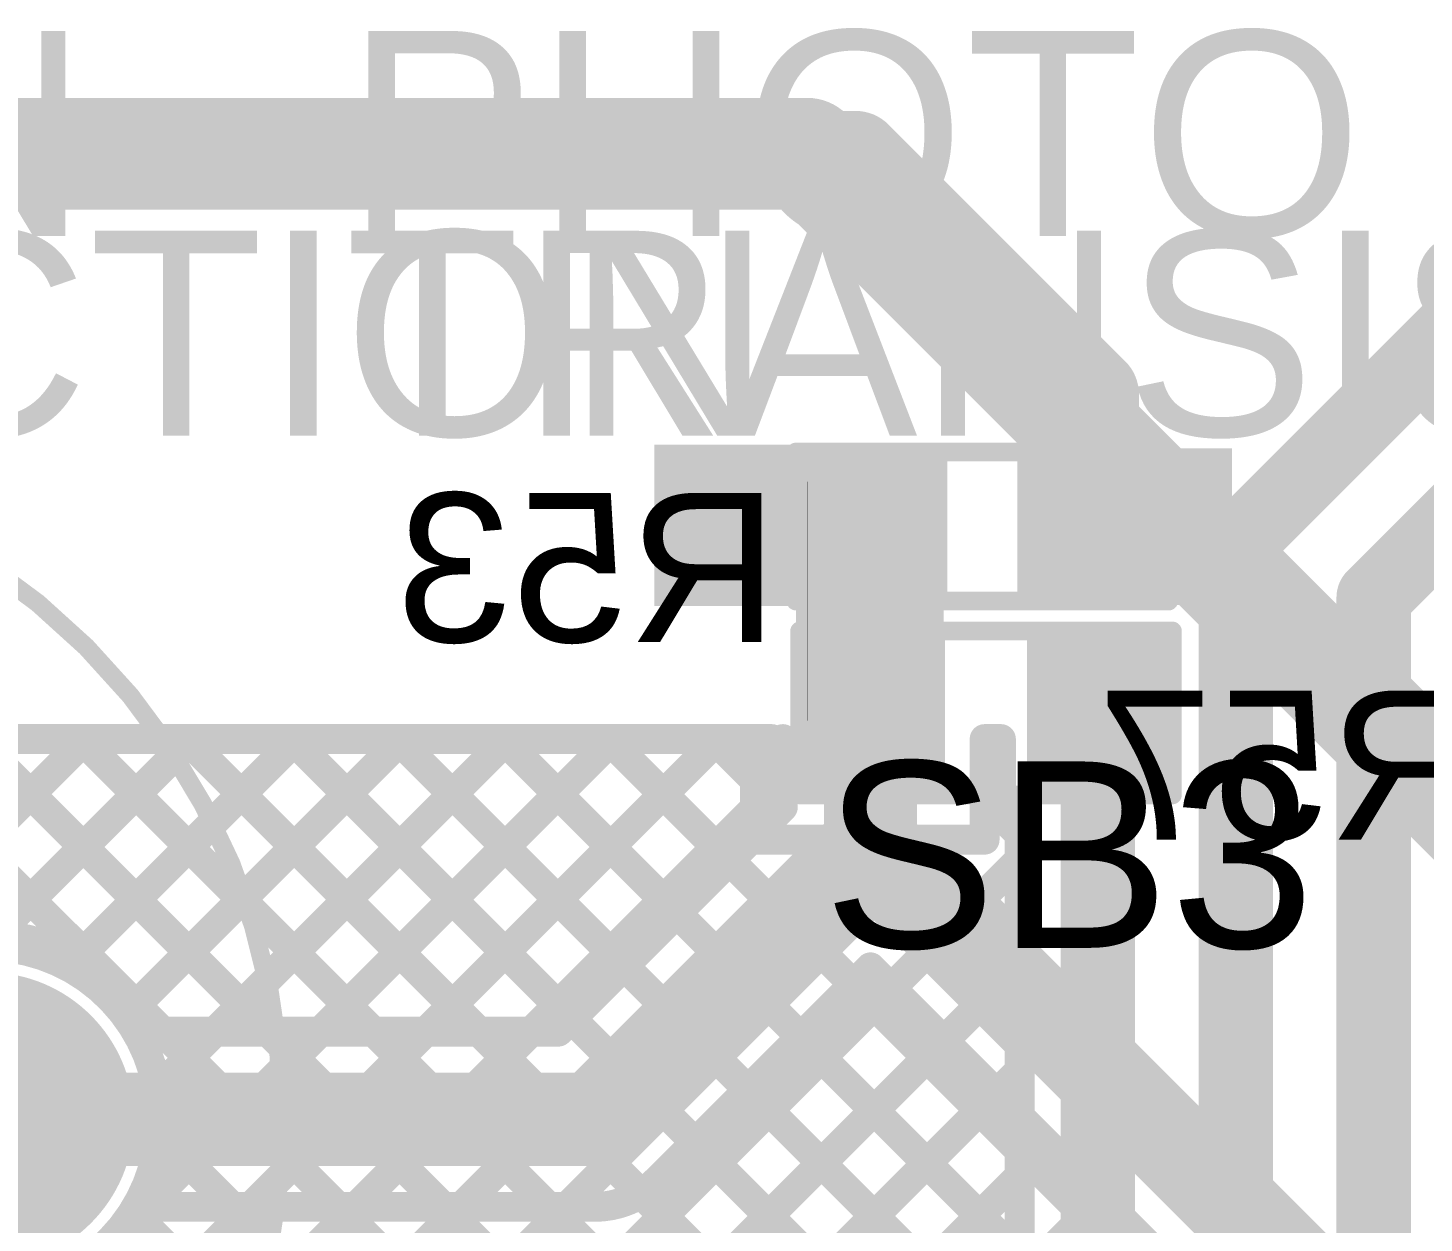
# Model space of a CAD drawing. Header units: millimetres. Extents: x 0 to 214, y 0 to 214.
# Drawn here: x 5.265 to 5.6395, y 4.0022 to 4.3228 of the extents above; entities that cross this region are included whole.
import ezdxf

# ---------------------------------------------------------------- set-up
doc = ezdxf.new("R2010")
doc.units = ezdxf.units.MM
doc.header["$MEASUREMENT"] = 0
for name, color, linetype in [('BottomLayer', 5, 'Continuous'), ('BottomOverlay', 54, 'Continuous'), ('BottomPaste', 16, 'Continuous'), ('BottomSolder', 6, 'Continuous'), ('MultiLayer', 9, 'Continuous'), ('PadHoleLayer', 156, 'Continuous'), ('TopLayer', 1, 'Continuous'), ('TopOverlay', 2, 'Continuous'), ('TopPaste', 8, 'Continuous'), ('TopSolder', 216, 'Continuous'), ('ViaHoleLayer', 16, 'Continuous')]:
    doc.layers.add(name, color=color, linetype=linetype)
doc.styles.add('Arial', font='', dxfattribs={"height": 0.2})
doc.styles.get('Arial').set_extended_font_data('Arial')

# ---------------------------------------------------------------- blocks, each defined once
blk = doc.blocks.new('AS312_22')
at = {"layer": 'BottomLayer'}
h = blk.add_hatch(color=5, dxfattribs=at)
edge = h.paths.add_edge_path()
edge.add_arc((0.1, 0.05), 0.03543, 0, 360)
at = {"layer": 'BottomSolder'}
h = blk.add_hatch(color=6, dxfattribs=at)
edge = h.paths.add_edge_path()
edge.add_arc((0.1, 0.05), 0.03943, 0, 360)
at = {"layer": 'MultiLayer'}
h = blk.add_hatch(color=9, dxfattribs=at)
edge = h.paths.add_edge_path()
edge.add_arc((0.1, 0.05), 0.03543, 0, 360)
at = {"layer": 'PadHoleLayer'}
h = blk.add_hatch(color=156, dxfattribs=at)
edge = h.paths.add_edge_path()
edge.add_arc((0.1, 0.05), 0.01772, 0, 360)
at = {"layer": 'TopLayer'}
h = blk.add_hatch(color=1, dxfattribs=at)
edge = h.paths.add_edge_path()
edge.add_arc((0.1, 0.05), 0.03543, 0, 360)
at = {"layer": 'TopSolder'}
h = blk.add_hatch(color=216, dxfattribs=at)
edge = h.paths.add_edge_path()
edge.add_arc((0.1, 0.05), 0.03943, 0, 360)
at = {"layer": 'TopOverlay'}
for points, const_width in [([(0.17913, 0.05, 1), (-0.17913, 0.05, 1)], 0.005), ([(0.17788, 0.05, 1), (0.18038, 0.05, 1)], 0.0025)]:
    blk.add_lwpolyline(points, format="xyb", close=True, dxfattribs=dict(at, const_width=const_width))
blk = doc.blocks.new('ALS_PT19_315C_L177_TR_78')
at = {"layer": 'TopLayer'}
for points in [[(-0.04567, 0.01614), (-0.01339, 0.01614), (-0.01339, -0.01614), (-0.04567, -0.01614)], [(0.01339, 0.01614), (0.04567, 0.01614), (0.04567, -0.01614), (0.01339, -0.01614)]]:
    blk.add_hatch(color=1, dxfattribs=at).paths.add_polyline_path(points)
at = {"layer": 'TopOverlay'}
blk.add_hatch(color=2, dxfattribs=at).paths.add_polyline_path([(-0.06701, -0.02099), (-0.05001, -0.02099), (-0.05001, 0.02101), (-0.06701, 0.02101)])
at = {"layer": 'TopPaste'}
for points in [[(-0.04567, 0.01614), (-0.01339, 0.01614), (-0.01339, -0.01614), (-0.04567, -0.01614)], [(0.01339, 0.01614), (0.04567, 0.01614), (0.04567, -0.01614), (0.01339, -0.01614)]]:
    blk.add_hatch(color=8, dxfattribs=at).paths.add_polyline_path(points)
at = {"layer": 'TopSolder'}
for points in [[(-0.04967, 0.02014), (-0.00939, 0.02014), (-0.00939, -0.02014), (-0.04967, -0.02014)], [(0.00939, 0.02014), (0.04967, 0.02014), (0.04967, -0.02014), (0.00939, -0.02014)]]:
    blk.add_hatch(color=216, dxfattribs=at).paths.add_polyline_path(points)
at = {"layer": 'TopOverlay', "const_width": 0.005}
for points in [[(0.049, 0.02), (-0.05, 0.02)], [(-0.05, 0.02), (-0.05, -0.02)], [(0.05, 0.02), (0.05, -0.02)], [(0.05, -0.02), (-0.05, -0.02)]]:
    blk.add_lwpolyline(points, dxfattribs=at)
at = {"layer": 'TopOverlay', "const_width": 0.0025}
for points in [[(-0.05125, 0.02, 1), (-0.04875, 0.02, 1)], [(-0.05125, 0.02, 1), (-0.04875, 0.02, 1)], [(0.04775, 0.02, 1), (0.05025, 0.02, 1)], [(0.04875, 0.02, 1), (0.05125, 0.02, 1)], [(-0.05125, -0.02, 1), (-0.04875, -0.02, 1)], [(-0.05125, -0.02, 1), (-0.04875, -0.02, 1)], [(0.04875, -0.02, 1), (0.05125, -0.02, 1)], [(0.04875, -0.02, 1), (0.05125, -0.02, 1)]]:
    blk.add_lwpolyline(points, format="xyb", close=True, dxfattribs=at)
blk = doc.blocks.new('S______B______189')
at = {"layer": 'TopLayer'}
for points in [[(-0.045, -0.0175), (-0.045, 0.0175), (-0.015, 0.0175), (-0.015, -0.0175)], [(0.015, -0.0175), (0.015, 0.0175), (0.045, 0.0175), (0.045, -0.0175)]]:
    blk.add_hatch(color=1, dxfattribs=at).paths.add_polyline_path(points)
at = {"layer": 'TopPaste'}
for points in [[(-0.045, -0.0175), (-0.045, 0.0175), (-0.015, 0.0175), (-0.015, -0.0175)], [(0.015, -0.0175), (0.015, 0.0175), (0.045, 0.0175), (0.045, -0.0175)]]:
    blk.add_hatch(color=8, dxfattribs=at).paths.add_polyline_path(points)
at = {"layer": 'TopSolder'}
for points in [[(-0.049, -0.0215), (-0.049, 0.0215), (-0.011, 0.0215), (-0.011, -0.0215)], [(0.011, -0.0215), (0.011, 0.0215), (0.049, 0.0215), (0.049, -0.0215)]]:
    blk.add_hatch(color=216, dxfattribs=at).paths.add_polyline_path(points)
at = {"layer": 'TopOverlay', "const_width": 0.005}
for points in [[(-0.05, 0.022), (0.05, 0.022)], [(-0.05, -0.022), (-0.05, 0.022)], [(0.05, -0.022), (0.05, 0.022)], [(-0.05, -0.022), (0.05, -0.022)]]:
    blk.add_lwpolyline(points, dxfattribs=at)
at = {"layer": 'TopOverlay', "const_width": 0.0025}
for points in [[(-0.05125, 0.022, 1), (-0.04875, 0.022, 1)], [(-0.05125, 0.022, 1), (-0.04875, 0.022, 1)], [(0.04875, 0.022, 1), (0.05125, 0.022, 1)], [(0.04875, 0.022, 1), (0.05125, 0.022, 1)], [(-0.05125, -0.022, 1), (-0.04875, -0.022, 1)], [(-0.05125, -0.022, 1), (-0.04875, -0.022, 1)], [(0.04875, -0.022, 1), (0.05125, -0.022, 1)], [(0.04875, -0.022, 1), (0.05125, -0.022, 1)]]:
    blk.add_lwpolyline(points, format="xyb", close=True, dxfattribs=at)
blk = doc.blocks.new('R__0402_B_202')
at = {"layer": 'BottomLayer'}
for points in [[(-0.0095, 0.0125), (-0.0095, -0.0125), (-0.0275, -0.0125), (-0.0275, 0.0125)], [(0.0275, 0.0125), (0.0275, -0.0125), (0.0095, -0.0125), (0.0095, 0.0125)]]:
    blk.add_hatch(color=5, dxfattribs=at).paths.add_polyline_path(points)
at = {"layer": 'BottomPaste'}
for points in [[(-0.0095, 0.0125), (-0.0095, -0.0125), (-0.0275, -0.0125), (-0.0275, 0.0125)], [(0.0275, 0.0125), (0.0275, -0.0125), (0.0095, -0.0125), (0.0095, 0.0125)]]:
    blk.add_hatch(color=16, dxfattribs=at).paths.add_polyline_path(points)
at = {"layer": 'BottomSolder'}
for points in [[(-0.0055, 0.0165), (-0.0055, -0.0165), (-0.0315, -0.0165), (-0.0315, 0.0165)], [(0.0315, 0.0165), (0.0315, -0.0165), (0.0055, -0.0165), (0.0055, 0.0165)]]:
    blk.add_hatch(color=6, dxfattribs=at).paths.add_polyline_path(points)
at = {"layer": 'BottomOverlay'}
for points, const_width in [([(-0.031, 0.016), (-0.031, -0.016)], 0.005), ([(-0.031, 0.016), (0.031, 0.016)], 0.005), ([(-0.032, 0.017), (0.032, 0.017)], 0.000127), ([(0.031, 0.016), (0.031, -0.016)], 0.005), ([(-0.031, -0.016), (0.031, -0.016)], 0.005)]:
    blk.add_lwpolyline(points, dxfattribs=dict(at, const_width=const_width))
for points, const_width in [([(-0.03225, 0.016, 1), (-0.02975, 0.016, 1)], 0.0025), ([(-0.03225, 0.016, 1), (-0.02975, 0.016, 1)], 0.0025), ([(-0.03203, 0.017, 1), (-0.03197, 0.017, 1)], 0.0000635), ([(0.02975, 0.016, 1), (0.03225, 0.016, 1)], 0.0025), ([(0.02975, 0.016, 1), (0.03225, 0.016, 1)], 0.0025), ([(0.03197, 0.017, 1), (0.03203, 0.017, 1)], 0.0000635), ([(-0.03225, -0.016, 1), (-0.02975, -0.016, 1)], 0.0025), ([(-0.03225, -0.016, 1), (-0.02975, -0.016, 1)], 0.0025), ([(0.02975, -0.016, 1), (0.03225, -0.016, 1)], 0.0025), ([(0.02975, -0.016, 1), (0.03225, -0.016, 1)], 0.0025)]:
    blk.add_lwpolyline(points, format="xyb", close=True, dxfattribs=dict(at, const_width=const_width))

msp = doc.modelspace()

# ---------------------------------------------------------------- hatches: boundary and pattern name
at = {"layer": 'BottomLayer'}
h = msp.add_hatch(color=5, dxfattribs=at)
edge = h.paths.add_edge_path()
edge.add_arc((5.4535, 4.1875), 0.01181, 0, 360)
at = {"layer": 'BottomSolder'}
h = msp.add_hatch(color=6, dxfattribs=at)
edge = h.paths.add_edge_path()
edge.add_arc((5.4535, 4.1875), 0.00991, 0, 360)
at = {"layer": 'TopLayer'}
for points in [[(5.433, 4.211), (5.433, 4.1677), (5.50483, 4.1677), (5.50483, 4.211)], [(5.471, 4.211), (5.471, 4.116), (5.51062, 4.116), (5.51062, 4.211)]]:
    msp.add_hatch(color=1, dxfattribs=at).paths.add_polyline_path(points)
h = msp.add_hatch(color=1, dxfattribs=at)
edge = h.paths.add_edge_path()
edge.add_arc((5.4535, 4.1875), 0.01181, 0, 360)
at = {"layer": 'TopSolder'}
h = msp.add_hatch(color=216, dxfattribs=at)
edge = h.paths.add_edge_path()
edge.add_arc((5.4535, 4.1875), 0.00991, 0, 360)
at = {"layer": 'ViaHoleLayer'}
h = msp.add_hatch(color=16, dxfattribs=at)
edge = h.paths.add_edge_path()
edge.add_arc((5.4535, 4.1875), 0.00591, 0, 360)

# ---------------------------------------------------------------- linework, layer by layer
at = {"layer": 'BottomLayer'}
for points, const_width in [([(4.879, 4.289), (5.474, 4.289)], 0.03), ([(5.474, 4.289), (5.685, 4.078)], 0.03), ([(5.4535, 4.1875), (5.491, 4.1875)], 0.022), ([(5.491, 4.104), (5.491, 4.1505)], 0.025), ([(4.92358, 4.132), (5.4645, 4.132)], 0.008), ([(5.20901, 4.0605), (5.28051, 4.132)], 0.008), ([(5.22262, 4.132), (5.30112, 4.0535)], 0.008), ([(5.25091, 4.132), (5.32941, 4.0535)], 0.008), ([(5.25618, 4.07938), (5.3088, 4.132)], 0.008), ([(5.27819, 4.07311), (5.33708, 4.132)], 0.008), ([(5.27919, 4.132), (5.35769, 4.0535)], 0.008), ([(5.29332, 4.05996), (5.36537, 4.132)], 0.008), ([(5.30747, 4.132), (5.38597, 4.0535)], 0.008), ([(5.31515, 4.0535), (5.39365, 4.132)], 0.008), ([(5.33576, 4.132), (5.41076, 4.057)], 0.008), ([(5.34344, 4.0535), (5.42193, 4.132)], 0.008), ([(5.36404, 4.132), (5.4249, 4.07114)], 0.008), ([(5.37172, 4.0535), (5.45022, 4.132)], 0.008), ([(5.39233, 4.132), (5.43905, 4.08528)], 0.008), ([(5.42061, 4.132), (5.45319, 4.09942)], 0.008), ([(5.4489, 4.132), (5.46733, 4.11356)], 0.008), ([(5.4645, 4.1275), (5.4645, 4.132)], 0.008), ([(5.4675, 4.1275), (5.4675, 4.132)], 0.008), ([(5.4675, 4.11373), (5.4675, 4.1275)], 0.008), ([(5.4, 4.0535), (5.4675, 4.121)], 0.008), ([(5.40727, 4.0535), (5.4675, 4.11373)], 0.008), ([(5.417, 4.03), (5.491, 4.104)], 0.025), ([(5.491, 4.104), (5.665, 3.93)], 0.025), ([(5.43363, 4.0134), (5.491, 4.07077)], 0.008), ([(5.491, 4.07077), (5.64837, 3.9134)], 0.008), ([(4.80686, 3.3755), (5.49656, 4.0652)], 0.008), ([(5.48642, 4.06619), (5.66973, 3.88288)], 0.008), ([(5.29749, 4.0535), (5.40727, 4.0535)], 0.008), ([(5.47228, 4.05205), (5.65333, 3.871)], 0.008), ([(4.83514, 3.3755), (5.5107, 4.05106)], 0.008), ([(5.183, 4.029), (5.253, 4.029)], 0.04), ([(5.253, 4.029), (5.254, 4.03)], 0.04), ([(4.86343, 3.3755), (5.52485, 4.03692)], 0.008), ([(5.254, 4.03), (5.417, 4.03)], 0.025), ([(5.45814, 4.0379), (5.64409, 3.85195)], 0.008), ([(4.89171, 3.3755), (5.53899, 4.02278)], 0.008), ([(5.444, 4.02376), (5.80076, 3.667)], 0.008), ([(4.91999, 3.3755), (5.55313, 4.00864)], 0.008), ([(5.42942, 4.01005), (5.77247, 3.667)], 0.008), ([(4.69372, 3.3755), (5.32472, 4.0065)], 0.008), ([(4.722, 3.3755), (5.353, 4.0065)], 0.008), ([(4.75029, 3.3755), (5.38129, 4.0065)], 0.008), ([(4.77857, 3.3755), (5.40957, 4.0065)], 0.008), ([(5.29749, 4.0065), (5.417, 4.0065)], 0.008), ([(5.31984, 4.0065), (5.65934, 3.667)], 0.008), ([(5.34812, 4.0065), (5.68762, 3.667)], 0.008), ([(5.37641, 4.0065), (5.71591, 3.667)], 0.008), ([(5.40469, 4.0065), (5.74419, 3.667)], 0.008), ([(5.29527, 4.00279), (5.63105, 3.667)], 0.008)]:
    msp.add_lwpolyline(points, dxfattribs=dict(at, const_width=const_width))
for points, const_width in [([(5.4665, 4.289, 1), (5.4815, 4.289, 1)], 0.015), ([(5.4665, 4.289, 1), (5.4815, 4.289, 1)], 0.015), ([(5.448, 4.1875, 1), (5.459, 4.1875, 1)], 0.011), ([(5.4855, 4.1875, 1), (5.4965, 4.1875, 1)], 0.011), ([(5.48475, 4.1505, 1), (5.49725, 4.1505, 1)], 0.0125), ([(5.27719, 4.132, 1), (5.28119, 4.132, 1)], 0.004), ([(5.27851, 4.132, 1), (5.28251, 4.132, 1)], 0.004), ([(5.30547, 4.132, 1), (5.30947, 4.132, 1)], 0.004), ([(5.3068, 4.132, 1), (5.3108, 4.132, 1)], 0.004), ([(5.33376, 4.132, 1), (5.33776, 4.132, 1)], 0.004), ([(5.33508, 4.132, 1), (5.33908, 4.132, 1)], 0.004), ([(5.36204, 4.132, 1), (5.36604, 4.132, 1)], 0.004), ([(5.36337, 4.132, 1), (5.36737, 4.132, 1)], 0.004), ([(5.39033, 4.132, 1), (5.39433, 4.132, 1)], 0.004), ([(5.39165, 4.132, 1), (5.39565, 4.132, 1)], 0.004), ([(5.41861, 4.132, 1), (5.42261, 4.132, 1)], 0.004), ([(5.41993, 4.132, 1), (5.42393, 4.132, 1)], 0.004), ([(5.4469, 4.132, 1), (5.4509, 4.132, 1)], 0.004), ([(5.44822, 4.132, 1), (5.45222, 4.132, 1)], 0.004), ([(5.4625, 4.132, 1), (5.4665, 4.132, 1)], 0.004), ([(5.4625, 4.132, 1), (5.4665, 4.132, 1)], 0.004), ([(5.4655, 4.132, 1), (5.4695, 4.132, 1)], 0.004), ([(5.4625, 4.1275, 1), (5.4665, 4.1275, 1)], 0.004), ([(5.4655, 4.1275, 1), (5.4695, 4.1275, 1)], 0.004), ([(5.4655, 4.1275, 1), (5.4695, 4.1275, 1)], 0.004), ([(5.4655, 4.121, 1), (5.4695, 4.121, 1)], 0.004), ([(5.46533, 4.11356, 1), (5.46933, 4.11356, 1)], 0.004), ([(5.4655, 4.11373, 1), (5.4695, 4.11373, 1)], 0.004), ([(5.4655, 4.11373, 1), (5.4695, 4.11373, 1)], 0.004), ([(5.48475, 4.104, 1), (5.49725, 4.104, 1)], 0.0125), ([(5.48475, 4.104, 1), (5.49725, 4.104, 1)], 0.0125), ([(5.48475, 4.104, 1), (5.49725, 4.104, 1)], 0.0125), ([(5.45119, 4.09942, 1), (5.45519, 4.09942, 1)], 0.004), ([(5.43705, 4.08528, 1), (5.44105, 4.08528, 1)], 0.004), ([(5.27619, 4.07311, 1), (5.28019, 4.07311, 1)], 0.004), ([(5.4229, 4.07114, 1), (5.4269, 4.07114, 1)], 0.004), ([(5.489, 4.07077, 1), (5.493, 4.07077, 1)], 0.004), ([(5.489, 4.07077, 1), (5.493, 4.07077, 1)], 0.004), ([(5.48442, 4.06619, 1), (5.48842, 4.06619, 1)], 0.004), ([(5.49456, 4.0652, 1), (5.49856, 4.0652, 1)], 0.004), ([(5.29132, 4.05996, 1), (5.29532, 4.05996, 1)], 0.004), ([(5.40876, 4.057, 1), (5.41276, 4.057, 1)], 0.004), ([(5.29549, 4.0535, 1), (5.29949, 4.0535, 1)], 0.004), ([(5.29549, 4.0535, 1), (5.29949, 4.0535, 1)], 0.004), ([(5.29912, 4.0535, 1), (5.30312, 4.0535, 1)], 0.004), ([(5.31315, 4.0535, 1), (5.31715, 4.0535, 1)], 0.004), ([(5.32741, 4.0535, 1), (5.33141, 4.0535, 1)], 0.004), ([(5.34144, 4.0535, 1), (5.34544, 4.0535, 1)], 0.004), ([(5.35569, 4.0535, 1), (5.35969, 4.0535, 1)], 0.004), ([(5.36972, 4.0535, 1), (5.37372, 4.0535, 1)], 0.004), ([(5.38397, 4.0535, 1), (5.38797, 4.0535, 1)], 0.004), ([(5.398, 4.0535, 1), (5.402, 4.0535, 1)], 0.004), ([(5.40527, 4.0535, 1), (5.40927, 4.0535, 1)], 0.004), ([(5.40527, 4.0535, 1), (5.40927, 4.0535, 1)], 0.004), ([(5.47028, 4.05205, 1), (5.47428, 4.05205, 1)], 0.004), ([(5.5087, 4.05106, 1), (5.5127, 4.05106, 1)], 0.004), ([(5.243, 4.029, 1), (5.263, 4.029, 1)], 0.02), ([(5.243, 4.029, 1), (5.263, 4.029, 1)], 0.02), ([(5.244, 4.03, 1), (5.264, 4.03, 1)], 0.02), ([(5.24775, 4.03, 1), (5.26025, 4.03, 1)], 0.0125), ([(5.41075, 4.03, 1), (5.42325, 4.03, 1)], 0.0125), ([(5.41075, 4.03, 1), (5.42325, 4.03, 1)], 0.0125), ([(5.45614, 4.0379, 1), (5.46014, 4.0379, 1)], 0.004), ([(5.52285, 4.03692, 1), (5.52685, 4.03692, 1)], 0.004), ([(5.442, 4.02376, 1), (5.446, 4.02376, 1)], 0.004), ([(5.53699, 4.02278, 1), (5.54099, 4.02278, 1)], 0.004), ([(5.43162, 4.01338, 1), (5.43562, 4.01338, 1)], 0.004), ([(5.43163, 4.0134, 1), (5.43563, 4.0134, 1)], 0.004), ([(5.43163, 4.0134, 1), (5.43563, 4.0134, 1)], 0.004), ([(5.42742, 4.01005, 1), (5.43142, 4.01005, 1)], 0.004), ([(5.55113, 4.00864, 1), (5.55513, 4.00864, 1)], 0.004), ([(5.29549, 4.0065, 1), (5.29949, 4.0065, 1)], 0.004), ([(5.29549, 4.0065, 1), (5.29949, 4.0065, 1)], 0.004), ([(5.31784, 4.0065, 1), (5.32184, 4.0065, 1)], 0.004), ([(5.32272, 4.0065, 1), (5.32672, 4.0065, 1)], 0.004), ([(5.34612, 4.0065, 1), (5.35012, 4.0065, 1)], 0.004), ([(5.351, 4.0065, 1), (5.355, 4.0065, 1)], 0.004), ([(5.37441, 4.0065, 1), (5.37841, 4.0065, 1)], 0.004), ([(5.37929, 4.0065, 1), (5.38329, 4.0065, 1)], 0.004), ([(5.40269, 4.0065, 1), (5.40669, 4.0065, 1)], 0.004), ([(5.40757, 4.0065, 1), (5.41157, 4.0065, 1)], 0.004), ([(5.415, 4.0065, 1), (5.419, 4.0065, 1)], 0.004), ([(5.415, 4.0065, 1), (5.419, 4.0065, 1)], 0.004), ([(5.415, 4.0065, 1), (5.419, 4.0065, 1)], 0.004), ([(5.29327, 4.00279, 1), (5.29727, 4.00279, 1)], 0.004)]:
    msp.add_lwpolyline(points, format="xyb", close=True, dxfattribs=dict(at, const_width=const_width))
at = {"layer": 'BottomLayer', "const_width": 0.008}
for points in [[(5.21471, 4.06, -0.544374), (5.29749, 4.0535)], [(5.43363, 4.0134, -0.199188), (5.417, 4.0065)], [(5.43362, 4.01338, -0.198912), (5.417, 4.0065)], [(5.29749, 4.0065, -0.527653), (5.21632, 3.998)]]:
    msp.add_lwpolyline(points, format="xyb", dxfattribs=at)
at = {"layer": 'TopLayer'}
for points, const_width in [([(4.574, 4.288), (5.487, 4.288)], 0.025), ([(5.487, 4.288), (5.55053, 4.22447)], 0.025), ([(5.589, 4.184), (5.675, 4.27)], 0.02), ([(5.626, 4.17), (5.691, 4.235)], 0.02), ([(5.55053, 4.189), (5.55053, 4.22447)], 0.025), ([(5.589, 3.9815), (5.589, 4.184)], 0.02), ([(5.626, 3.98032), (5.626, 4.17)], 0.02), ([(5.1543, 4.1297), (5.254, 4.03)], 0.04), ([(5.552, 3.98268), (5.552, 4.139)], 0.02), ([(4.23394, 2.944), (5.42193, 4.132)], 0.008), ([(4.26222, 2.944), (5.45022, 4.132)], 0.008), ([(5.19584, 4.132), (5.46, 4.132)], 0.008), ([(5.22262, 4.132), (5.44712, 3.9075)], 0.008), ([(5.23818, 4.08966), (5.28051, 4.132)], 0.008), ([(5.25091, 4.132), (5.46126, 3.92164)], 0.008), ([(5.25322, 4.07643), (5.3088, 4.132)], 0.008), ([(5.27598, 4.0709), (5.33708, 4.132)], 0.008), ([(5.27919, 4.132), (5.4754, 3.93579)], 0.008), ([(5.29118, 4.05781), (5.36537, 4.132)], 0.008), ([(5.29973, 4.03807), (5.39365, 4.132)], 0.008), ([(5.30747, 4.132), (5.48955, 3.94993)], 0.008), ([(5.33576, 4.132), (5.50369, 3.96407)], 0.008), ([(5.36404, 4.132), (5.51783, 3.97821)], 0.008), ([(5.39233, 4.132), (5.531, 3.99333)], 0.008), ([(5.42061, 4.132), (5.531, 4.02161)], 0.008), ([(5.4489, 4.132), (5.46, 4.1209)], 0.008), ([(5.46, 4.105), (5.46, 4.132)], 0.008), ([(5.52162, 4.132), (5.526, 4.132)], 0.008), ([(5.52162, 4.105), (5.52162, 4.132)], 0.008), ([(5.526, 4.1105), (5.526, 4.132)], 0.008), ([(5.52162, 4.11855), (5.526, 4.12293)], 0.008), ([(5.52162, 4.11584), (5.526, 4.11146)], 0.008), ([(4.2905, 2.944), (5.46, 4.1135)], 0.008), ([(5.526, 4.1105), (5.531, 4.1105)], 0.008), ([(5.52696, 4.1105), (5.531, 4.10646)], 0.008), ([(5.531, 3.99138), (5.531, 4.1105)], 0.008), ([(4.31879, 2.944), (5.47979, 4.105)], 0.008), ([(4.34707, 2.944), (5.50807, 4.105)], 0.008), ([(5.46, 4.105), (5.52162, 4.105)], 0.008), ([(5.4759, 4.105), (5.531, 4.0499)], 0.008), ([(5.50418, 4.105), (5.531, 4.07818)], 0.008), ([(4.37536, 2.944), (5.531, 4.09964)], 0.008), ([(4.40364, 2.944), (5.531, 4.07136)], 0.008), ([(4.43193, 2.944), (5.531, 4.04307)], 0.008), ([(5.30027, 4.02607), (5.43298, 3.89336)], 0.008), ([(4.46021, 2.944), (5.531, 4.01479)], 0.008), ([(5.2931, 4.00495), (5.41884, 3.87922)], 0.008)]:
    msp.add_lwpolyline(points, dxfattribs=dict(at, const_width=const_width))
for points, const_width in [([(5.48075, 4.288, 1), (5.49325, 4.288, 1)], 0.0125), ([(5.48075, 4.288, 1), (5.49325, 4.288, 1)], 0.0125), ([(5.54428, 4.22447, 1), (5.55678, 4.22447, 1)], 0.0125), ([(5.54428, 4.22447, 1), (5.55678, 4.22447, 1)], 0.0125), ([(5.54428, 4.189, 1), (5.55678, 4.189, 1)], 0.0125), ([(5.584, 4.184, 1), (5.594, 4.184, 1)], 0.01), ([(5.584, 4.184, 1), (5.594, 4.184, 1)], 0.01), ([(5.621, 4.17, 1), (5.631, 4.17, 1)], 0.01), ([(5.621, 4.17, 1), (5.631, 4.17, 1)], 0.01), ([(5.547, 4.139, 1), (5.557, 4.139, 1)], 0.01), ([(5.27719, 4.132, 1), (5.28119, 4.132, 1)], 0.004), ([(5.27851, 4.132, 1), (5.28251, 4.132, 1)], 0.004), ([(5.30547, 4.132, 1), (5.30947, 4.132, 1)], 0.004), ([(5.3068, 4.132, 1), (5.3108, 4.132, 1)], 0.004), ([(5.33376, 4.132, 1), (5.33776, 4.132, 1)], 0.004), ([(5.33508, 4.132, 1), (5.33908, 4.132, 1)], 0.004), ([(5.36204, 4.132, 1), (5.36604, 4.132, 1)], 0.004), ([(5.36337, 4.132, 1), (5.36737, 4.132, 1)], 0.004), ([(5.39033, 4.132, 1), (5.39433, 4.132, 1)], 0.004), ([(5.39165, 4.132, 1), (5.39565, 4.132, 1)], 0.004), ([(5.41861, 4.132, 1), (5.42261, 4.132, 1)], 0.004), ([(5.41993, 4.132, 1), (5.42393, 4.132, 1)], 0.004), ([(5.4469, 4.132, 1), (5.4509, 4.132, 1)], 0.004), ([(5.44822, 4.132, 1), (5.45222, 4.132, 1)], 0.004), ([(5.458, 4.132, 1), (5.462, 4.132, 1)], 0.004), ([(5.458, 4.132, 1), (5.462, 4.132, 1)], 0.004), ([(5.51962, 4.132, 1), (5.52362, 4.132, 1)], 0.004), ([(5.51962, 4.132, 1), (5.52362, 4.132, 1)], 0.004), ([(5.524, 4.132, 1), (5.528, 4.132, 1)], 0.004), ([(5.524, 4.132, 1), (5.528, 4.132, 1)], 0.004), ([(5.458, 4.1209, 1), (5.462, 4.1209, 1)], 0.004), ([(5.524, 4.12293, 1), (5.528, 4.12293, 1)], 0.004), ([(5.51962, 4.11855, 1), (5.52362, 4.11855, 1)], 0.004), ([(5.51962, 4.11584, 1), (5.52362, 4.11584, 1)], 0.004), ([(5.458, 4.1135, 1), (5.462, 4.1135, 1)], 0.004), ([(5.524, 4.11146, 1), (5.528, 4.11146, 1)], 0.004), ([(5.524, 4.1105, 1), (5.528, 4.1105, 1)], 0.004), ([(5.524, 4.1105, 1), (5.528, 4.1105, 1)], 0.004), ([(5.52496, 4.1105, 1), (5.52896, 4.1105, 1)], 0.004), ([(5.529, 4.1105, 1), (5.533, 4.1105, 1)], 0.004), ([(5.529, 4.1105, 1), (5.533, 4.1105, 1)], 0.004), ([(5.458, 4.105, 1), (5.462, 4.105, 1)], 0.004), ([(5.458, 4.105, 1), (5.462, 4.105, 1)], 0.004), ([(5.4739, 4.105, 1), (5.4779, 4.105, 1)], 0.004), ([(5.47779, 4.105, 1), (5.48179, 4.105, 1)], 0.004), ([(5.50218, 4.105, 1), (5.50618, 4.105, 1)], 0.004), ([(5.50607, 4.105, 1), (5.51007, 4.105, 1)], 0.004), ([(5.51962, 4.105, 1), (5.52362, 4.105, 1)], 0.004), ([(5.51962, 4.105, 1), (5.52362, 4.105, 1)], 0.004), ([(5.529, 4.10646, 1), (5.533, 4.10646, 1)], 0.004), ([(5.529, 4.09964, 1), (5.533, 4.09964, 1)], 0.004), ([(5.529, 4.07818, 1), (5.533, 4.07818, 1)], 0.004), ([(5.27398, 4.0709, 1), (5.27798, 4.0709, 1)], 0.004), ([(5.529, 4.07136, 1), (5.533, 4.07136, 1)], 0.004), ([(5.28918, 4.05781, 1), (5.29318, 4.05781, 1)], 0.004), ([(5.529, 4.0499, 1), (5.533, 4.0499, 1)], 0.004), ([(5.244, 4.03, 1), (5.264, 4.03, 1)], 0.02), ([(5.529, 4.04307, 1), (5.533, 4.04307, 1)], 0.004), ([(5.29773, 4.03807, 1), (5.30173, 4.03807, 1)], 0.004), ([(5.29843, 4.03, 1), (5.30243, 4.03, 1)], 0.004), ([(5.29843, 4.03, 1), (5.30243, 4.03, 1)], 0.004), ([(5.29827, 4.02607, 1), (5.30227, 4.02607, 1)], 0.004), ([(5.529, 4.02161, 1), (5.533, 4.02161, 1)], 0.004), ([(5.529, 4.01479, 1), (5.533, 4.01479, 1)], 0.004), ([(5.2911, 4.00495, 1), (5.2951, 4.00495, 1)], 0.004)]:
    msp.add_lwpolyline(points, format="xyb", close=True, dxfattribs=dict(at, const_width=const_width))
at = {"layer": 'TopLayer', "const_width": 0.008}
for points in [[(5.25148, 4.07636, -0.430233), (5.30043, 4.03)], [(5.30043, 4.03, -1.027567), (5.20764, 4.03252)]]:
    msp.add_lwpolyline(points, format="xyb", dxfattribs=at)

# ---------------------------------------------------------------- block references
for name, p in [('AS312_22', (5.154, 3.98)), ('S______B______189', (5.522, 4.139))]:
    msp.add_blockref(name, p)
for name, p, rotation in [('ALS_PT19_315C_L177_TR_78', (5.521, 4.189), 180), ('R__0402_B_202', (5.491, 4.169), 90)]:
    msp.add_blockref(name, p, dxfattribs=dict(rotation=rotation))

# ---------------------------------------------------------------- texts
at = {"layer": 'BottomOverlay', "style": 'Arial', "text_generation_flag": 2}
for s, p in [('R53', (5.46632, 4.15801)), ('R57', (5.65432, 4.10501))]:
    msp.add_text(s, height=0.04, dxfattribs=at).set_placement(p)
at = {"layer": 'TopOverlay', "style": 'Arial'}
for s, p in [('MOTION', (4.974, 4.26694)), ('PHOTO', (5.35, 4.26694)), ('DETETCTION', (4.974, 4.21334)), ('TRANSISTOR', (5.35, 4.21334))]:
    msp.add_text(s, height=0.055, rotation=360, dxfattribs=at).set_placement(p)
msp.add_text('SB3', height=0.05, dxfattribs=at).set_placement((5.4782, 4.07599))

doc.saveas('drawing.dxf')
